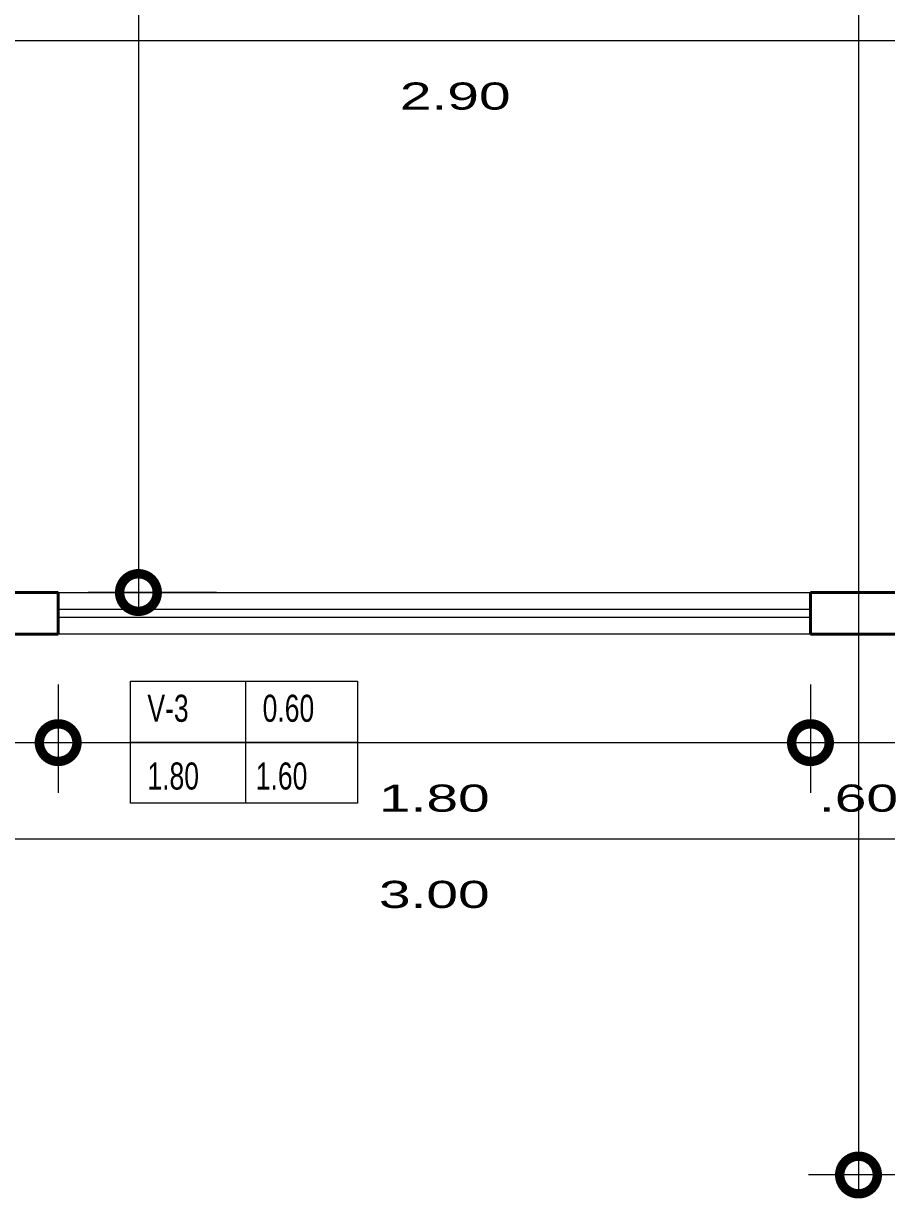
# Model space of a CAD drawing. Header units: inches. Extents: x 155.3 to 248.5, y 20.6 to 88.6.
# Drawn here: x 211.91 to 213.975, y 63.617 to 66.43 of the extents above; entities that cross this region are included whole.
import ezdxf

# ---------------------------------------------------------------- set-up
doc = ezdxf.new("R2010")
doc.units = ezdxf.units.IN
doc.header["$MEASUREMENT"] = 0
doc.linetypes.add('CONTINUA', pattern=[0])
for name, color, linetype in [('COTAS', 252, 'Continuous'), ('MURO', 7, 'Continuous'), ('MURO BAJO', 144, 'Continuous'), ('TEXTOS PLANTA', 7, 'Continuous'), ('VENTANAS', 40, 'Continuous')]:
    doc.layers.add(name, color=color, linetype=linetype)
doc.styles.add('Celso', font='swissel.ttf', dxfattribs={"width": 1.5})
doc.styles.get("Standard").update_dxf_attribs({"font": 'arial.ttf'})
doc.dimstyles.new('PLANTA 1-50', dxfattribs={"dimtxt": 0.065, "dimasz": 0.18, "dimexe": 0.12, "dimexo": 0.12, "dimgap": 0.1, "dimtad": 2, "dimzin": 4, "dimdsep": 46, "dimtxsty": 'Celso', "dimblk": 'DOTSMALL', "dimcen": 0.065, "dimdle": 0.05, "dimclrd": 14, "dimclre": 251, "dimclrt": 256, "dimaunit": 1, "dimadec": 4, "dimazin": 1, "dimtfac": 1, "dimtix": 1, "dimtmove": 0, "dimatfit": 3, "dimldrblk": 'DOTSMALL', "dimfxl": 1, "dimlwd": 9, "dimlwe": 9, "dimarcsym": 0})

# ---------------------------------------------------------------- blocks, each defined once
blk = doc.blocks.new('_DotSmall')
at = {"color": 0, "linetype": 'ByBlock', "lineweight": 0, "const_width": 0.5}
blk.add_lwpolyline([(-0.0625, 0, 1), (0.0625, 0, 1)], format="xyb", close=True, dxfattribs=at)
blk = doc.blocks.new('*D659')
at = {"layer": 'COTAS', "color": 251, "linetype": 'CONTINUA', "lineweight": 9, "transparency": 16777216}
blk.add_line((211.3928, 64.8476), (211.3928, 64.5882), dxfattribs=at)
at = {"layer": 'COTAS', "color": 251, "linetype": 'Continuous', "lineweight": 9, "transparency": 16777216}
blk.add_line((211.9928, 64.8476), (211.9928, 64.5882), dxfattribs=at)
at = {"layer": 'COTAS', "color": 14, "linetype": 'CONTINUA', "lineweight": 9, "transparency": 16777216}
blk.add_line((211.3428, 64.7082), (212.0428, 64.7082), dxfattribs=at)
at = {"layer": 'Defpoints', "color": 0, "lineweight": 0, "transparency": 16777216}
for p in [(211.3928, 64.9676), (211.9928, 64.9676), (211.9928, 64.7082)]:
    blk.add_point(p, dxfattribs=at)
at = {"layer": 'COTAS', "color": 14, "lineweight": 9, "transparency": 16777216, "xscale": 0.18, "yscale": 0.18, "zscale": 0.18, "rotation": 180}
blk.add_blockref('_DotSmall', (211.3928, 64.7082), dxfattribs=at)
at = {"layer": 'COTAS', "color": 14, "lineweight": 9, "transparency": 16777216, "xscale": 0.18, "yscale": 0.18, "zscale": 0.18}
blk.add_blockref('_DotSmall', (211.9928, 64.7082), dxfattribs=at)
at = {"layer": 'COTAS', "lineweight": 0, "transparency": 16777216, "insert": (211.6928, 64.5749), "char_height": 0.065, "attachment_point": 5, "style": 'Celso'}
blk.add_mtext('.60', dxfattribs=at)
blk = doc.blocks.new('*D660')
at = {"layer": 'COTAS', "color": 251, "linetype": 'CONTINUA', "lineweight": 9, "transparency": 16777216}
blk.add_line((211.9928, 64.8476), (211.9928, 64.5882), dxfattribs=at)
at = {"layer": 'COTAS', "color": 251, "linetype": 'Continuous', "lineweight": 9, "transparency": 16777216}
blk.add_line((213.7928, 64.8476), (213.7928, 64.5882), dxfattribs=at)
at = {"layer": 'COTAS', "color": 14, "linetype": 'CONTINUA', "lineweight": 9, "transparency": 16777216}
blk.add_line((211.9428, 64.7082), (213.8428, 64.7082), dxfattribs=at)
at = {"layer": 'Defpoints', "color": 0, "lineweight": 0, "transparency": 16777216}
for p in [(211.9928, 64.9676), (213.7928, 64.9676), (213.7928, 64.7082)]:
    blk.add_point(p, dxfattribs=at)
at = {"layer": 'COTAS', "color": 14, "lineweight": 9, "transparency": 16777216, "xscale": 0.18, "yscale": 0.18, "zscale": 0.18, "rotation": 180}
blk.add_blockref('_DotSmall', (211.9928, 64.7082), dxfattribs=at)
at = {"layer": 'COTAS', "color": 14, "lineweight": 9, "transparency": 16777216, "xscale": 0.18, "yscale": 0.18, "zscale": 0.18}
blk.add_blockref('_DotSmall', (213.7928, 64.7082), dxfattribs=at)
at = {"layer": 'COTAS', "lineweight": 0, "transparency": 16777216, "insert": (212.8928, 64.5749), "char_height": 0.065, "attachment_point": 5, "style": 'Celso'}
blk.add_mtext('1.80', dxfattribs=at)
blk = doc.blocks.new('*D585')
at = {"layer": 'COTAS', "color": 251, "linetype": 'CONTINUA', "lineweight": 9, "transparency": 16777216}
blk.add_line((213.7928, 64.8476), (213.7928, 64.5882), dxfattribs=at)
at = {"layer": 'COTAS', "color": 251, "linetype": 'Continuous', "lineweight": 9, "transparency": 16777216}
blk.add_line((214.3928, 64.8476), (214.3928, 64.5882), dxfattribs=at)
at = {"layer": 'COTAS', "color": 14, "linetype": 'CONTINUA', "lineweight": 9, "transparency": 16777216}
blk.add_line((213.7428, 64.7082), (214.4428, 64.7082), dxfattribs=at)
at = {"layer": 'Defpoints', "color": 0, "lineweight": 0, "transparency": 16777216}
for p in [(213.7928, 64.9676), (214.3928, 64.9676), (214.3928, 64.7082)]:
    blk.add_point(p, dxfattribs=at)
at = {"layer": 'COTAS', "color": 14, "lineweight": 9, "transparency": 16777216, "xscale": 0.18, "yscale": 0.18, "zscale": 0.18, "rotation": 180}
blk.add_blockref('_DotSmall', (213.7928, 64.7082), dxfattribs=at)
at = {"layer": 'COTAS', "color": 14, "lineweight": 9, "transparency": 16777216, "xscale": 0.18, "yscale": 0.18, "zscale": 0.18}
blk.add_blockref('_DotSmall', (214.3928, 64.7082), dxfattribs=at)
at = {"layer": 'COTAS', "lineweight": 0, "transparency": 16777216, "insert": (213.9078, 64.5749), "char_height": 0.065, "attachment_point": 5, "style": 'Celso'}
blk.add_mtext('.60', dxfattribs=at)
blk = doc.blocks.new('*D388')
at = {"layer": 'COTAS', "color": 251, "linetype": 'CONTINUA', "lineweight": 9, "transparency": 16777216}
blk.add_line((211.3928, 64.8476), (211.3928, 64.3577), dxfattribs=at)
at = {"layer": 'COTAS', "color": 251, "linetype": 'Continuous', "lineweight": 9, "transparency": 16777216}
blk.add_line((214.3928, 64.8476), (214.3928, 64.3577), dxfattribs=at)
at = {"layer": 'COTAS', "color": 14, "linetype": 'CONTINUA', "lineweight": 9, "transparency": 16777216}
blk.add_line((211.3428, 64.4777), (214.4428, 64.4777), dxfattribs=at)
at = {"layer": 'Defpoints', "color": 0, "lineweight": 0, "transparency": 16777216}
for p in [(211.3928, 64.9676), (214.3928, 64.9676), (214.3928, 64.4777)]:
    blk.add_point(p, dxfattribs=at)
at = {"layer": 'COTAS', "color": 14, "lineweight": 9, "transparency": 16777216, "xscale": 0.18, "yscale": 0.18, "zscale": 0.18, "rotation": 180}
blk.add_blockref('_DotSmall', (211.3928, 64.4777), dxfattribs=at)
at = {"layer": 'COTAS', "color": 14, "lineweight": 9, "transparency": 16777216, "xscale": 0.18, "yscale": 0.18, "zscale": 0.18}
blk.add_blockref('_DotSmall', (214.3928, 64.4777), dxfattribs=at)
at = {"layer": 'COTAS', "lineweight": 0, "transparency": 16777216, "insert": (212.8928, 64.3444), "char_height": 0.065, "attachment_point": 5, "style": 'Celso'}
blk.add_mtext('3.00', dxfattribs=at)
blk = doc.blocks.new('*D362')
at = {"layer": 'COTAS', "color": 14, "linetype": 'CONTINUA', "lineweight": 9, "transparency": 16777216}
blk.add_line((213.9078, 70.073), (213.9078, 63.623), dxfattribs=at)
at = {"layer": 'COTAS', "color": 251, "linetype": 'CONTINUA', "lineweight": 9, "transparency": 16777216}
blk.add_line((214.2728, 70.023), (213.7878, 70.023), dxfattribs=at)
at = {"layer": 'COTAS', "color": 251, "linetype": 'Continuous', "lineweight": 9, "transparency": 16777216}
blk.add_line((214.2728, 63.673), (213.7878, 63.673), dxfattribs=at)
at = {"layer": 'Defpoints', "color": 0, "lineweight": 0, "transparency": 16777216}
for p in [(214.3928, 70.023), (213.9078, 63.673), (214.3928, 63.673)]:
    blk.add_point(p, dxfattribs=at)
at = {"layer": 'COTAS', "color": 14, "lineweight": 9, "transparency": 16777216, "xscale": 0.18, "yscale": 0.18, "zscale": 0.18}
for p, rotation in [((213.9078, 70.023), 90), ((213.9078, 63.673), 270)]:
    blk.add_blockref('_DotSmall', p, dxfattribs=dict(at, rotation=rotation))
at = {"layer": 'COTAS', "lineweight": 0, "transparency": 16777216, "insert": (213.7744, 66.848), "char_height": 0.065, "attachment_point": 5, "rotation": 90, "style": 'Celso'}
blk.add_mtext('6.35', dxfattribs=at)
blk = doc.blocks.new('*D395')
at = {"layer": 'COTAS', "color": 251, "linetype": 'CONTINUA', "lineweight": 9, "transparency": 16777216}
blk.add_line((211.4928, 66.9476), (211.4928, 66.2693), dxfattribs=at)
at = {"layer": 'COTAS', "color": 251, "linetype": 'Continuous', "lineweight": 9, "transparency": 16777216}
blk.add_line((214.3928, 66.9476), (214.3928, 66.2693), dxfattribs=at)
at = {"layer": 'COTAS', "color": 14, "linetype": 'CONTINUA', "lineweight": 9, "transparency": 16777216}
blk.add_line((211.4428, 66.3893), (214.4428, 66.3893), dxfattribs=at)
at = {"layer": 'Defpoints', "color": 0, "lineweight": 0, "transparency": 16777216}
for p in [(211.4928, 67.0676), (214.3928, 67.0676), (214.3928, 66.3893)]:
    blk.add_point(p, dxfattribs=at)
at = {"layer": 'COTAS', "color": 14, "lineweight": 9, "transparency": 16777216, "xscale": 0.18, "yscale": 0.18, "zscale": 0.18, "rotation": 180}
blk.add_blockref('_DotSmall', (211.4928, 66.3893), dxfattribs=at)
at = {"layer": 'COTAS', "color": 14, "lineweight": 9, "transparency": 16777216, "xscale": 0.18, "yscale": 0.18, "zscale": 0.18}
blk.add_blockref('_DotSmall', (214.3928, 66.3893), dxfattribs=at)
at = {"layer": 'COTAS', "lineweight": 0, "transparency": 16777216, "insert": (212.9428, 66.2559), "char_height": 0.065, "attachment_point": 5, "style": 'Celso'}
blk.add_mtext('2.90', dxfattribs=at)
blk = doc.blocks.new('*D396')
at = {"layer": 'COTAS', "color": 14, "linetype": 'CONTINUA', "lineweight": 9, "transparency": 16777216}
blk.add_line((212.1848, 68.5203), (212.1848, 65.0176), dxfattribs=at)
at = {"layer": 'COTAS', "color": 251, "linetype": 'CONTINUA', "lineweight": 9, "transparency": 16777216}
blk.add_line((212.3714, 68.4703), (212.0648, 68.4703), dxfattribs=at)
at = {"layer": 'COTAS', "color": 251, "linetype": 'Continuous', "lineweight": 9, "transparency": 16777216}
blk.add_line((212.3714, 65.0676), (212.0648, 65.0676), dxfattribs=at)
at = {"layer": 'Defpoints', "color": 0, "lineweight": 0, "transparency": 16777216}
for p in [(212.4914, 68.4703), (212.1848, 65.0676), (212.4914, 65.0676)]:
    blk.add_point(p, dxfattribs=at)
at = {"layer": 'COTAS', "color": 14, "lineweight": 9, "transparency": 16777216, "xscale": 0.18, "yscale": 0.18, "zscale": 0.18}
for p, rotation in [((212.1848, 68.4703), 90), ((212.1848, 65.0676), 270)]:
    blk.add_blockref('_DotSmall', p, dxfattribs=dict(at, rotation=rotation))
at = {"layer": 'COTAS', "lineweight": 0, "transparency": 16777216, "insert": (212.0515, 66.7689), "char_height": 0.065, "attachment_point": 5, "rotation": 90, "style": 'Celso'}
blk.add_mtext('3.40', dxfattribs=at)

msp = doc.modelspace()

# ---------------------------------------------------------------- linework, layer by layer
at = {"layer": 'MURO', "color": 7, "lineweight": 40}
for p, q in [((211.4928, 65.0676), (211.9928, 65.0676)), ((211.9928, 64.9676), (211.9928, 65.0676)), ((213.7928, 65.0676), (213.7928, 64.9676)), ((213.7928, 65.0676), (214.3928, 65.0676)), ((211.3928, 64.9676), (211.9928, 64.9676)), ((213.7928, 64.9676), (214.3928, 64.9676))]:
    msp.add_line(p, q, dxfattribs=at)
at = {"layer": 'MURO BAJO', "lineweight": 15}
for p, q in [((211.9928, 65.0676), (213.7928, 65.0676)), ((213.7928, 64.9676), (211.9928, 64.9676))]:
    msp.add_line(p, q, dxfattribs=at)
at = {"layer": 'TEXTOS PLANTA', "color": 7, "lineweight": 9}
for points in [[(212.1657, 64.8554), (212.709, 64.8554), (212.709, 64.5635), (212.1657, 64.5635), (212.1657, 64.8554)], [(212.4414, 64.8554), (212.4414, 64.5635)], [(212.1657, 64.7094), (212.709, 64.7094)]]:
    msp.add_lwpolyline(points, dxfattribs=at)
at = {"layer": 'VENTANAS', "lineweight": 20}
for p, q in [((211.9928, 65.0276), (213.7928, 65.0276)), ((213.7928, 65.0076), (211.9928, 65.0076))]:
    msp.add_line(p, q, dxfattribs=at)

# ---------------------------------------------------------------- texts
at = {"layer": 'TEXTOS PLANTA', "color": 7, "lineweight": 9, "width": 0.7}
for s, p in [('V-3', (212.2063, 64.7581)), ('0.60', (212.482, 64.7581)), ('1.80', (212.2063, 64.5959)), ('1.60', (212.4657, 64.5959))]:
    msp.add_text(s, height=0.06486, dxfattribs=at).set_placement(p)

# ---------------------------------------------------------------- dimensions: what is measured, and where the dimension line sits
at = {"layer": 'COTAS', "lineweight": 0}
for base, p1, p2, picture, middle in [((213.9078, 63.673), (214.3928, 70.023), (214.3928, 63.673), '*D362', (213.7744, 66.848)), ((212.1848, 65.0676), (212.4914, 68.4703), (212.4914, 65.0676), '*D396', (212.0515, 66.7689))]:
    dim = msp.add_linear_dim(base=base, p1=p1, p2=p2, angle=90, dimstyle='PLANTA 1-50', dxfattribs=at)
    dim.commit()
    dim.dimension.update_dxf_attribs({"geometry": picture, "text_midpoint": middle})
for base, p1, p2, picture, middle in [((214.3928, 66.3893), (211.4928, 67.0676), (214.3928, 67.0676), '*D395', (212.9428, 66.2559)), ((211.9928, 64.7082), (211.3928, 64.9676), (211.9928, 64.9676), '*D659', (211.6928, 64.5749)), ((214.3928, 64.4777), (211.3928, 64.9676), (214.3928, 64.9676), '*D388', (212.8928, 64.3444)), ((213.7928, 64.7082), (211.9928, 64.9676), (213.7928, 64.9676), '*D660', (212.8928, 64.5749))]:
    dim = msp.add_linear_dim(base=base, p1=p1, p2=p2, dimstyle='PLANTA 1-50', dxfattribs=at)
    dim.commit()
    dim.dimension.update_dxf_attribs({"geometry": picture, "text_midpoint": middle})
dim = msp.add_linear_dim(base=(214.3928, 64.7082), p1=(213.7928, 64.9676), p2=(214.3928, 64.9676), dimstyle='PLANTA 1-50', dxfattribs=at)
dim.commit()
dim.dimension.update_dxf_attribs({"geometry": '*D585', "text_midpoint": (213.9078, 64.7082), "dimtype": 160})

doc.saveas('drawing.dxf')
